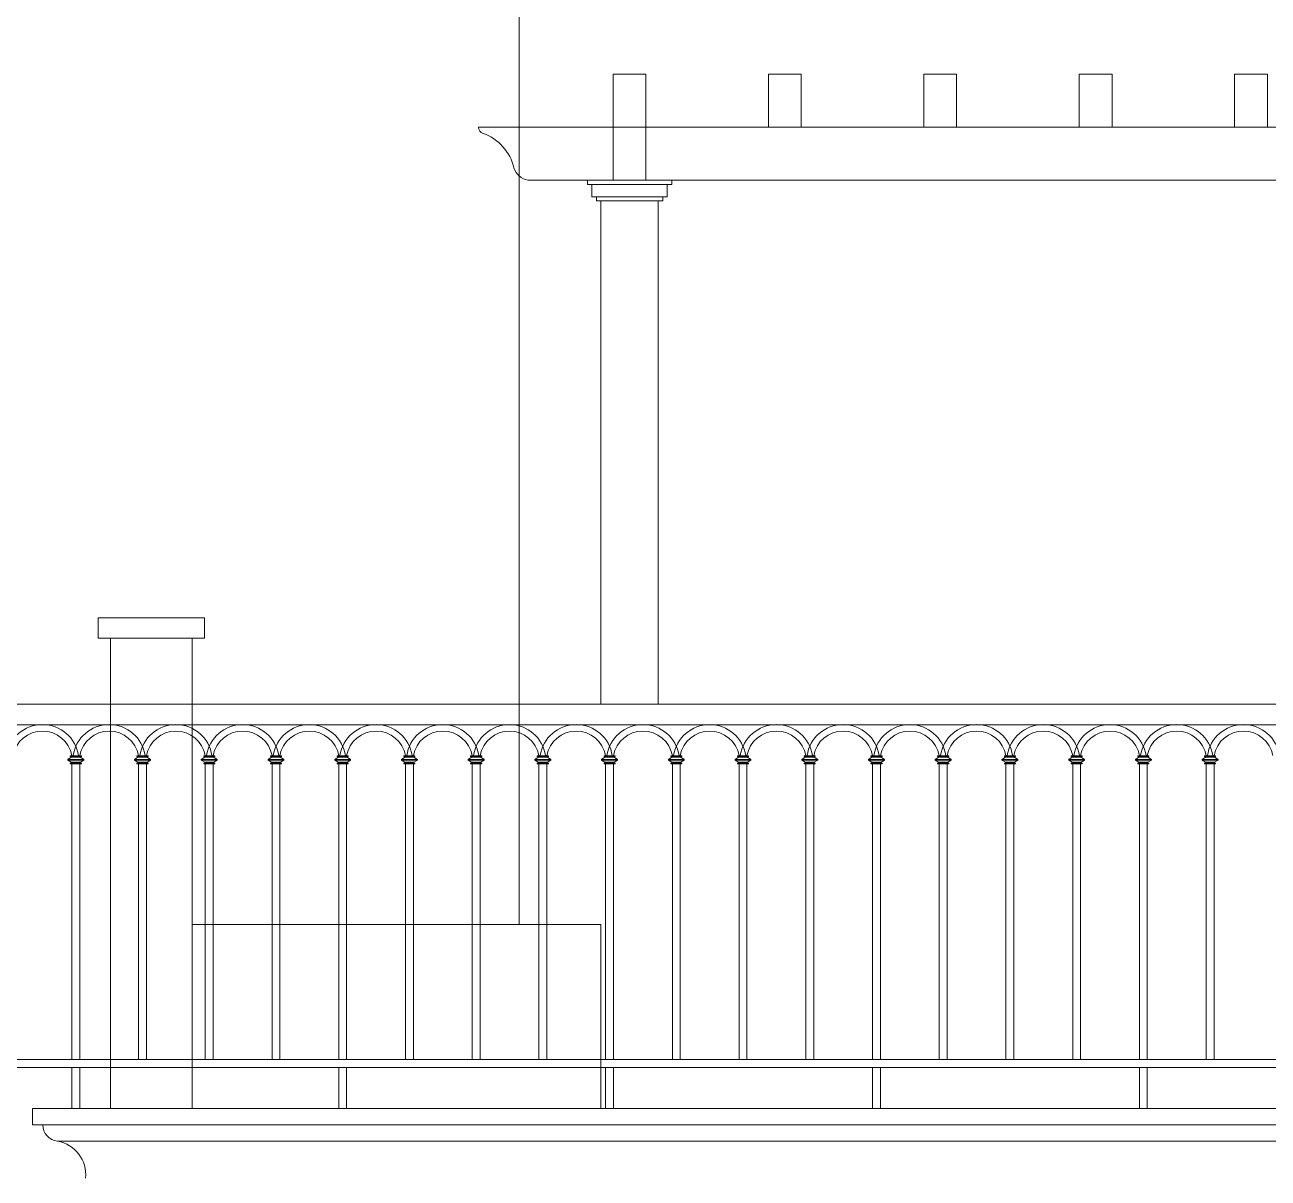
# Model space of a CAD drawing. Header units: millimetres. Extents: x 33748 to 451939, y -263262 to 62681.
# Drawn here: x 347366 to 350407, y -238633 to -235812 of the extents above; entities that cross this region are included whole.
import ezdxf

# ---------------------------------------------------------------- set-up
doc = ezdxf.new("R2010")
doc.units = ezdxf.units.MM
for name, color, linetype, lineweight in [('-FURNITURE', 46, 'Continuous', 9), ('-HATCH', 8, 'Continuous', 5), ('-LINE1', 7, 'Continuous', 18)]:
    doc.layers.add(name, color=color, linetype=linetype, lineweight=lineweight)

# ---------------------------------------------------------------- blocks, each defined once
blk = doc.blocks.new('A$C40d04d36')
for p, q in [((8.8, 988.8), (6557, 988.8)), ((8.8, 938.8), (6557, 938.8)), ((661.1, 859), (652.8, 854)), ((652.8, 854), (652.8, 852)), ((662.6, 854), (652.8, 854)), ((652.8, 852), (661.1, 847)), ((662.6, 852), (652.8, 852)), ((658.7, 863), (658.7, 861)), ((658.7, 863), (662.6, 863)), ((658.7, 861), (661.1, 861)), ((661.1, 861), (661.1, 859)), ((661.1, 861), (662.6, 861)), ((661.1, 859), (683.4, 859)), ((662.6, 863), (681.8, 863)), ((681.8, 861), (662.6, 861)), ((662.6, 852), (662.6, 854)), ((662.6, 854), (681.8, 854)), ((662.6, 852), (681.8, 852)), ((681.8, 863), (685.8, 863)), ((681.8, 861), (683.4, 861)), ((681.8, 854), (681.8, 852)), ((681.8, 854), (691.7, 854)), ((681.8, 852), (691.7, 852)), ((683.4, 859), (683.4, 861)), ((683.4, 861), (685.8, 861)), ((691.7, 854), (683.4, 859)), ((683.4, 847), (691.7, 852)), ((685.8, 861), (685.8, 863)), ((691.7, 852), (691.7, 854)), ((824.3, 859), (816, 854)), ((816, 854), (816, 852)), ((825.8, 854), (816, 854)), ((816, 852), (824.3, 847)), ((825.8, 852), (816, 852)), ((821.9, 863), (821.9, 861)), ((821.9, 863), (825.8, 863)), ((821.9, 861), (824.3, 861)), ((824.3, 861), (824.3, 859)), ((824.3, 861), (825.8, 861)), ((824.3, 859), (846.6, 859)), ((825.8, 863), (845, 863)), ((845, 861), (825.8, 861)), ((825.8, 852), (825.8, 854)), ((825.8, 854), (845, 854)), ((825.8, 852), (845, 852)), ((845, 863), (849, 863)), ((845, 861), (846.6, 861)), ((845, 854), (845, 852)), ((845, 854), (854.9, 854)), ((845, 852), (854.9, 852)), ((846.6, 859), (846.6, 861)), ((846.6, 861), (849, 861)), ((854.9, 854), (846.6, 859)), ((846.6, 847), (854.9, 852)), ((849, 861), (849, 863)), ((854.9, 852), (854.9, 854)), ((987.5, 859), (979.2, 854)), ((979.2, 854), (979.2, 852)), ((989, 854), (979.2, 854)), ((979.2, 852), (987.5, 847)), ((989, 852), (979.2, 852)), ((985.1, 863), (985.1, 861)), ((985.1, 863), (989, 863)), ((985.1, 861), (987.5, 861)), ((987.5, 861), (987.5, 859)), ((987.5, 861), (989, 861)), ((987.5, 859), (1009.8, 859)), ((989, 863), (1008.2, 863)), ((1008.2, 861), (989, 861)), ((989, 852), (989, 854)), ((989, 854), (1008.2, 854)), ((989, 852), (1008.2, 852)), ((1008.2, 863), (1012.2, 863)), ((1008.2, 861), (1009.8, 861)), ((1008.2, 854), (1008.2, 852)), ((1008.2, 854), (1018.1, 854)), ((1008.2, 852), (1018.1, 852)), ((1009.8, 859), (1009.8, 861)), ((1009.8, 861), (1012.2, 861)), ((1018.1, 854), (1009.8, 859)), ((1009.8, 847), (1018.1, 852)), ((1012.2, 861), (1012.2, 863)), ((1018.1, 852), (1018.1, 854)), ((1150.7, 859), (1142.4, 854)), ((1142.4, 854), (1142.4, 852)), ((1152.2, 854), (1142.4, 854)), ((1142.4, 852), (1150.7, 847)), ((1152.2, 852), (1142.4, 852)), ((1148.3, 863), (1148.3, 861)), ((1148.3, 863), (1152.2, 863)), ((1148.3, 861), (1150.7, 861)), ((1150.7, 861), (1150.7, 859)), ((1150.7, 861), (1152.2, 861)), ((1150.7, 859), (1173, 859)), ((1152.2, 863), (1171.4, 863)), ((1171.4, 861), (1152.2, 861)), ((1152.2, 852), (1152.2, 854)), ((1152.2, 854), (1171.4, 854)), ((1152.2, 852), (1171.4, 852)), ((1171.4, 863), (1175.4, 863)), ((1171.4, 861), (1173, 861)), ((1171.4, 854), (1171.4, 852)), ((1171.4, 854), (1181.3, 854)), ((1171.4, 852), (1181.3, 852)), ((1173, 859), (1173, 861)), ((1173, 861), (1175.4, 861)), ((1181.3, 854), (1173, 859)), ((1173, 847), (1181.3, 852)), ((1175.4, 861), (1175.4, 863)), ((1181.3, 852), (1181.3, 854)), ((1313.9, 859), (1305.6, 854)), ((1305.6, 854), (1305.6, 852)), ((1315.4, 854), (1305.6, 854)), ((1305.6, 852), (1313.9, 847)), ((1315.4, 852), (1305.6, 852)), ((1311.5, 863), (1311.5, 861)), ((1311.5, 863), (1315.4, 863)), ((1311.5, 861), (1313.9, 861)), ((1313.9, 861), (1313.9, 859)), ((1313.9, 861), (1315.4, 861)), ((1313.9, 859), (1336.2, 859)), ((1315.4, 863), (1334.6, 863)), ((1334.6, 861), (1315.4, 861)), ((1315.4, 852), (1315.4, 854)), ((1315.4, 854), (1334.6, 854)), ((1315.4, 852), (1334.6, 852)), ((1334.6, 863), (1338.6, 863)), ((1334.6, 861), (1336.2, 861)), ((1334.6, 854), (1334.6, 852)), ((1334.6, 854), (1344.5, 854)), ((1334.6, 852), (1344.5, 852)), ((1336.2, 859), (1336.2, 861)), ((1336.2, 861), (1338.6, 861)), ((1344.5, 854), (1336.2, 859)), ((1336.2, 847), (1344.5, 852)), ((1338.6, 861), (1338.6, 863)), ((1344.5, 852), (1344.5, 854)), ((1477.1, 859), (1468.8, 854)), ((1468.8, 854), (1468.8, 852)), ((1478.6, 854), (1468.8, 854)), ((1468.8, 852), (1477.1, 847)), ((1478.6, 852), (1468.8, 852)), ((1474.7, 863), (1474.7, 861)), ((1474.7, 863), (1478.6, 863)), ((1474.7, 861), (1477.1, 861)), ((1477.1, 861), (1477.1, 859)), ((1477.1, 861), (1478.6, 861)), ((1477.1, 859), (1499.4, 859)), ((1478.6, 863), (1497.8, 863)), ((1497.8, 861), (1478.6, 861)), ((1478.6, 852), (1478.6, 854)), ((1478.6, 854), (1497.8, 854)), ((1478.6, 852), (1497.8, 852)), ((1497.8, 863), (1501.8, 863)), ((1497.8, 861), (1499.4, 861)), ((1497.8, 854), (1497.8, 852)), ((1497.8, 854), (1507.7, 854)), ((1497.8, 852), (1507.7, 852)), ((1499.4, 859), (1499.4, 861)), ((1499.4, 861), (1501.8, 861)), ((1507.7, 854), (1499.4, 859)), ((1499.4, 847), (1507.7, 852)), ((1501.8, 861), (1501.8, 863)), ((1507.7, 852), (1507.7, 854)), ((1640.3, 859), (1632, 854)), ((1632, 854), (1632, 852)), ((1641.8, 854), (1632, 854)), ((1632, 852), (1640.3, 847)), ((1641.8, 852), (1632, 852)), ((1637.9, 863), (1637.9, 861)), ((1637.9, 863), (1641.8, 863)), ((1637.9, 861), (1640.3, 861)), ((1640.3, 861), (1640.3, 859)), ((1640.3, 861), (1641.8, 861)), ((1640.3, 859), (1662.6, 859)), ((1641.8, 863), (1661, 863)), ((1661, 861), (1641.8, 861)), ((1641.8, 852), (1641.8, 854)), ((1641.8, 854), (1661, 854)), ((1641.8, 852), (1661, 852)), ((1661, 863), (1665, 863)), ((1661, 861), (1662.6, 861)), ((1661, 854), (1661, 852)), ((1661, 854), (1670.9, 854)), ((1661, 852), (1670.9, 852)), ((1662.6, 859), (1662.6, 861)), ((1662.6, 861), (1665, 861)), ((1670.9, 854), (1662.6, 859)), ((1662.6, 847), (1670.9, 852)), ((1665, 861), (1665, 863)), ((1670.9, 852), (1670.9, 854)), ((1803.4, 859), (1795.2, 854)), ((1795.2, 854), (1795.2, 852)), ((1805, 854), (1795.2, 854)), ((1795.2, 852), (1803.4, 847)), ((1805, 852), (1795.2, 852)), ((1801, 863), (1801, 861)), ((1801, 863), (1805, 863)), ((1801, 861), (1803.4, 861)), ((1803.4, 861), (1803.4, 859)), ((1803.4, 861), (1805, 861)), ((1803.4, 859), (1825.8, 859)), ((1805, 863), (1824.2, 863)), ((1824.2, 861), (1805, 861)), ((1805, 852), (1805, 854)), ((1805, 854), (1824.2, 854)), ((1805, 852), (1824.2, 852)), ((1824.2, 863), (1828.2, 863)), ((1824.2, 861), (1825.8, 861)), ((1824.2, 854), (1824.2, 852)), ((1824.2, 854), (1834.1, 854)), ((1824.2, 852), (1834.1, 852)), ((1825.8, 859), (1825.8, 861)), ((1825.8, 861), (1828.2, 861)), ((1834.1, 854), (1825.8, 859)), ((1825.8, 847), (1834.1, 852)), ((1828.2, 861), (1828.2, 863)), ((1834.1, 852), (1834.1, 854)), ((1966.6, 859), (1958.4, 854)), ((1958.4, 854), (1958.4, 852)), ((1968.2, 854), (1958.4, 854)), ((1958.4, 852), (1966.6, 847)), ((1968.2, 852), (1958.4, 852)), ((1964.2, 863), (1964.2, 861)), ((1964.2, 863), (1968.2, 863)), ((1964.2, 861), (1966.6, 861)), ((1966.6, 861), (1966.6, 859)), ((1966.6, 861), (1968.2, 861)), ((1966.6, 859), (1989, 859)), ((1968.2, 863), (1987.4, 863)), ((1987.4, 861), (1968.2, 861)), ((1968.2, 852), (1968.2, 854)), ((1968.2, 854), (1987.4, 854)), ((1968.2, 852), (1987.4, 852)), ((1987.4, 863), (1991.4, 863)), ((1987.4, 861), (1989, 861)), ((1987.4, 854), (1987.4, 852)), ((1987.4, 854), (1997.3, 854)), ((1987.4, 852), (1997.3, 852)), ((1989, 859), (1989, 861)), ((1989, 861), (1991.4, 861)), ((1997.3, 854), (1989, 859)), ((1989, 847), (1997.3, 852)), ((1991.4, 861), (1991.4, 863)), ((1997.3, 852), (1997.3, 854)), ((2129.8, 859), (2121.6, 854)), ((2121.6, 854), (2121.6, 852)), ((2131.4, 854), (2121.6, 854)), ((2121.6, 852), (2129.8, 847)), ((2131.4, 852), (2121.6, 852)), ((2127.4, 863), (2127.4, 861)), ((2127.4, 863), (2131.4, 863)), ((2127.4, 861), (2129.8, 861)), ((2129.8, 861), (2129.8, 859)), ((2129.8, 861), (2131.4, 861)), ((2129.8, 859), (2152.2, 859)), ((2131.4, 863), (2150.6, 863)), ((2150.6, 861), (2131.4, 861)), ((2131.4, 852), (2131.4, 854)), ((2131.4, 854), (2150.6, 854)), ((2131.4, 852), (2150.6, 852)), ((2150.6, 863), (2154.6, 863)), ((2150.6, 861), (2152.2, 861)), ((2150.6, 854), (2150.6, 852)), ((2150.6, 854), (2160.5, 854)), ((2150.6, 852), (2160.5, 852)), ((2152.2, 859), (2152.2, 861)), ((2152.2, 861), (2154.6, 861)), ((2160.5, 854), (2152.2, 859)), ((2152.2, 847), (2160.5, 852)), ((2154.6, 861), (2154.6, 863)), ((2160.5, 852), (2160.5, 854)), ((2293, 859), (2284.8, 854)), ((2284.8, 854), (2284.8, 852)), ((2294.6, 854), (2284.8, 854)), ((2284.8, 852), (2293, 847)), ((2294.6, 852), (2284.8, 852)), ((2290.6, 863), (2290.6, 861)), ((2290.6, 863), (2294.6, 863)), ((2290.6, 861), (2293, 861)), ((2293, 861), (2293, 859)), ((2293, 861), (2294.6, 861)), ((2293, 859), (2315.4, 859)), ((2294.6, 863), (2313.8, 863)), ((2313.8, 861), (2294.6, 861)), ((2294.6, 852), (2294.6, 854)), ((2294.6, 854), (2313.8, 854)), ((2294.6, 852), (2313.8, 852)), ((2313.8, 863), (2317.8, 863)), ((2313.8, 861), (2315.4, 861)), ((2313.8, 854), (2313.8, 852)), ((2313.8, 854), (2323.7, 854)), ((2313.8, 852), (2323.7, 852)), ((2315.4, 859), (2315.4, 861)), ((2315.4, 861), (2317.8, 861)), ((2323.7, 854), (2315.4, 859)), ((2315.4, 847), (2323.7, 852)), ((2317.8, 861), (2317.8, 863)), ((2323.7, 852), (2323.7, 854)), ((2456.2, 859), (2448, 854)), ((2448, 854), (2448, 852)), ((2457.8, 854), (2448, 854)), ((2448, 852), (2456.2, 847)), ((2457.8, 852), (2448, 852)), ((2453.8, 863), (2453.8, 861)), ((2453.8, 863), (2457.8, 863)), ((2453.8, 861), (2456.2, 861)), ((2456.2, 861), (2456.2, 859)), ((2456.2, 861), (2457.8, 861)), ((2456.2, 859), (2478.6, 859)), ((2457.8, 863), (2477, 863)), ((2477, 861), (2457.8, 861)), ((2457.8, 852), (2457.8, 854)), ((2457.8, 854), (2477, 854)), ((2457.8, 852), (2477, 852)), ((2477, 863), (2481, 863)), ((2477, 861), (2478.6, 861)), ((2477, 854), (2477, 852)), ((2477, 854), (2486.9, 854)), ((2477, 852), (2486.9, 852)), ((2478.6, 859), (2478.6, 861)), ((2478.6, 861), (2481, 861)), ((2486.9, 854), (2478.6, 859)), ((2478.6, 847), (2486.9, 852)), ((2481, 861), (2481, 863)), ((2486.9, 852), (2486.9, 854)), ((2619.4, 859), (2611.2, 854)), ((2611.2, 854), (2611.2, 852)), ((2621, 854), (2611.2, 854)), ((2611.2, 852), (2619.4, 847)), ((2621, 852), (2611.2, 852)), ((2617, 863), (2617, 861)), ((2617, 863), (2621, 863)), ((2617, 861), (2619.4, 861)), ((2619.4, 861), (2619.4, 859)), ((2619.4, 861), (2621, 861)), ((2619.4, 859), (2641.8, 859)), ((2621, 863), (2640.2, 863)), ((2640.2, 861), (2621, 861)), ((2621, 852), (2621, 854)), ((2621, 854), (2640.2, 854)), ((2621, 852), (2640.2, 852)), ((2640.2, 863), (2644.2, 863)), ((2640.2, 861), (2641.8, 861)), ((2640.2, 854), (2640.2, 852)), ((2640.2, 854), (2650.1, 854)), ((2640.2, 852), (2650.1, 852)), ((2641.8, 859), (2641.8, 861)), ((2641.8, 861), (2644.2, 861)), ((2650.1, 854), (2641.8, 859)), ((2641.8, 847), (2650.1, 852)), ((2644.2, 861), (2644.2, 863)), ((2650.1, 852), (2650.1, 854)), ((2782.6, 859), (2774.4, 854)), ((2774.4, 854), (2774.4, 852)), ((2784.2, 854), (2774.4, 854)), ((2774.4, 852), (2782.6, 847)), ((2784.2, 852), (2774.4, 852)), ((2780.2, 863), (2780.2, 861)), ((2780.2, 863), (2784.2, 863)), ((2780.2, 861), (2782.6, 861)), ((2782.6, 861), (2782.6, 859)), ((2782.6, 861), (2784.2, 861)), ((2782.6, 859), (2805, 859)), ((2784.2, 863), (2803.4, 863)), ((2803.4, 861), (2784.2, 861)), ((2784.2, 852), (2784.2, 854)), ((2784.2, 854), (2803.4, 854)), ((2784.2, 852), (2803.4, 852)), ((2803.4, 863), (2807.4, 863)), ((2803.4, 861), (2805, 861)), ((2803.4, 854), (2803.4, 852)), ((2803.4, 854), (2813.3, 854)), ((2803.4, 852), (2813.3, 852)), ((2805, 859), (2805, 861)), ((2805, 861), (2807.4, 861)), ((2813.3, 854), (2805, 859)), ((2805, 847), (2813.3, 852)), ((2807.4, 861), (2807.4, 863)), ((2813.3, 852), (2813.3, 854)), ((2945.8, 859), (2937.6, 854)), ((2937.6, 854), (2937.6, 852)), ((2947.4, 854), (2937.6, 854)), ((2937.6, 852), (2945.8, 847)), ((2947.4, 852), (2937.6, 852)), ((2943.4, 863), (2943.4, 861)), ((2943.4, 863), (2947.4, 863)), ((2943.4, 861), (2945.8, 861)), ((2945.8, 861), (2945.8, 859)), ((2945.8, 861), (2947.4, 861)), ((2945.8, 859), (2968.2, 859)), ((2947.4, 863), (2966.6, 863)), ((2966.6, 861), (2947.4, 861)), ((2947.4, 852), (2947.4, 854)), ((2947.4, 854), (2966.6, 854)), ((2947.4, 852), (2966.6, 852)), ((2966.6, 863), (2970.6, 863)), ((2966.6, 861), (2968.2, 861)), ((2966.6, 854), (2966.6, 852)), ((2966.6, 854), (2976.5, 854)), ((2966.6, 852), (2976.5, 852)), ((2968.2, 859), (2968.2, 861)), ((2968.2, 861), (2970.6, 861)), ((2976.5, 854), (2968.2, 859)), ((2968.2, 847), (2976.5, 852)), ((2970.6, 861), (2970.6, 863)), ((2976.5, 852), (2976.5, 854)), ((3109, 859), (3100.8, 854)), ((3100.8, 854), (3100.8, 852)), ((3110.6, 854), (3100.8, 854)), ((3100.8, 852), (3109, 847)), ((3110.6, 852), (3100.8, 852)), ((3106.6, 863), (3106.6, 861)), ((3106.6, 863), (3110.6, 863)), ((3106.6, 861), (3109, 861)), ((3109, 861), (3109, 859)), ((3109, 861), (3110.6, 861)), ((3109, 859), (3131.4, 859)), ((3110.6, 863), (3129.8, 863)), ((3129.8, 861), (3110.6, 861)), ((3110.6, 852), (3110.6, 854)), ((3110.6, 854), (3129.8, 854)), ((3110.6, 852), (3129.8, 852)), ((3129.8, 863), (3133.8, 863)), ((3129.8, 861), (3131.4, 861)), ((3129.8, 854), (3129.8, 852)), ((3129.8, 854), (3139.7, 854)), ((3129.8, 852), (3139.7, 852)), ((3131.4, 859), (3131.4, 861)), ((3131.4, 861), (3133.8, 861)), ((3139.7, 854), (3131.4, 859)), ((3131.4, 847), (3139.7, 852)), ((3133.8, 861), (3133.8, 863)), ((3139.7, 852), (3139.7, 854)), ((3272.2, 859), (3264, 854)), ((3264, 854), (3264, 852)), ((3273.8, 854), (3264, 854)), ((3264, 852), (3272.2, 847)), ((3273.8, 852), (3264, 852)), ((3269.8, 863), (3269.8, 861)), ((3269.8, 863), (3273.8, 863)), ((3269.8, 861), (3272.2, 861)), ((3272.2, 861), (3272.2, 859)), ((3272.2, 861), (3273.8, 861)), ((3272.2, 859), (3294.6, 859)), ((3273.8, 863), (3293, 863)), ((3293, 861), (3273.8, 861)), ((3273.8, 852), (3273.8, 854)), ((3273.8, 854), (3293, 854)), ((3273.8, 852), (3293, 852)), ((3293, 863), (3297, 863)), ((3293, 861), (3294.6, 861)), ((3293, 854), (3293, 852)), ((3293, 854), (3302.9, 854)), ((3293, 852), (3302.9, 852)), ((3294.6, 859), (3294.6, 861)), ((3294.6, 861), (3297, 861)), ((3302.9, 854), (3294.6, 859)), ((3294.6, 847), (3302.9, 852)), ((3297, 861), (3297, 863)), ((3302.9, 852), (3302.9, 854)), ((3435.4, 859), (3427.2, 854)), ((3427.2, 854), (3427.2, 852)), ((3437, 854), (3427.2, 854)), ((3427.2, 852), (3435.4, 847)), ((3437, 852), (3427.2, 852)), ((3433, 863), (3433, 861)), ((3433, 863), (3437, 863)), ((3433, 861), (3435.4, 861)), ((3435.4, 861), (3435.4, 859)), ((3435.4, 861), (3437, 861)), ((3435.4, 859), (3457.8, 859)), ((3437, 863), (3456.2, 863)), ((3456.2, 861), (3437, 861)), ((3437, 852), (3437, 854)), ((3437, 854), (3456.2, 854)), ((3437, 852), (3456.2, 852)), ((3456.2, 863), (3460.2, 863)), ((3456.2, 861), (3457.8, 861)), ((3456.2, 854), (3456.2, 852)), ((3456.2, 854), (3466.1, 854)), ((3456.2, 852), (3466.1, 852)), ((3457.8, 859), (3457.8, 861)), ((3457.8, 861), (3460.2, 861)), ((3466.1, 854), (3457.8, 859)), ((3457.8, 847), (3466.1, 852)), ((3460.2, 861), (3460.2, 863)), ((3466.1, 852), (3466.1, 854)), ((658.7, 845), (658.7, 843)), ((658.7, 845), (661.1, 845)), ((658.7, 843), (662.6, 843)), ((661.1, 847), (661.1, 845)), ((661.1, 847), (683.4, 847)), ((661.1, 845), (662.6, 845)), ((681.8, 845), (662.6, 845)), ((662.6, 120), (662.6, 843)), ((662.6, 843), (681.8, 843)), ((681.8, 845), (683.4, 845)), ((681.8, 843), (681.8, 120)), ((681.8, 843), (685.8, 843)), ((683.4, 845), (683.4, 847)), ((683.4, 845), (685.8, 845)), ((685.8, 843), (685.8, 845)), ((821.9, 845), (821.9, 843)), ((821.9, 845), (824.3, 845)), ((821.9, 843), (825.8, 843)), ((824.3, 847), (824.3, 845)), ((824.3, 847), (846.6, 847)), ((824.3, 845), (825.8, 845)), ((845, 845), (825.8, 845)), ((825.8, 120), (825.8, 843)), ((825.8, 843), (845, 843)), ((845, 845), (846.6, 845)), ((845, 843), (845, 120)), ((845, 843), (849, 843)), ((846.6, 845), (846.6, 847)), ((846.6, 845), (849, 845)), ((849, 843), (849, 845)), ((985.1, 845), (985.1, 843)), ((985.1, 845), (987.5, 845)), ((985.1, 843), (989, 843)), ((987.5, 847), (987.5, 845)), ((987.5, 847), (1009.8, 847)), ((987.5, 845), (989, 845)), ((1008.2, 845), (989, 845)), ((989, 120), (989, 843)), ((989, 843), (1008.2, 843)), ((1008.2, 845), (1009.8, 845)), ((1008.2, 843), (1008.2, 120)), ((1008.2, 843), (1012.2, 843)), ((1009.8, 845), (1009.8, 847)), ((1009.8, 845), (1012.2, 845)), ((1012.2, 843), (1012.2, 845)), ((1148.3, 845), (1148.3, 843)), ((1148.3, 845), (1150.7, 845)), ((1148.3, 843), (1152.2, 843)), ((1150.7, 847), (1150.7, 845)), ((1150.7, 847), (1173, 847)), ((1150.7, 845), (1152.2, 845)), ((1171.4, 845), (1152.2, 845)), ((1152.2, 120), (1152.2, 843)), ((1152.2, 843), (1171.4, 843)), ((1171.4, 845), (1173, 845)), ((1171.4, 843), (1171.4, 120)), ((1171.4, 843), (1175.4, 843)), ((1173, 845), (1173, 847)), ((1173, 845), (1175.4, 845)), ((1175.4, 843), (1175.4, 845)), ((1311.5, 845), (1311.5, 843)), ((1311.5, 845), (1313.9, 845)), ((1311.5, 843), (1315.4, 843)), ((1313.9, 847), (1313.9, 845)), ((1313.9, 847), (1336.2, 847)), ((1313.9, 845), (1315.4, 845)), ((1334.6, 845), (1315.4, 845)), ((1315.4, 120), (1315.4, 843)), ((1315.4, 843), (1334.6, 843)), ((1334.6, 845), (1336.2, 845)), ((1334.6, 843), (1334.6, 120)), ((1334.6, 843), (1338.6, 843)), ((1336.2, 845), (1336.2, 847)), ((1336.2, 845), (1338.6, 845)), ((1338.6, 843), (1338.6, 845)), ((1474.7, 845), (1474.7, 843)), ((1474.7, 845), (1477.1, 845)), ((1474.7, 843), (1478.6, 843)), ((1477.1, 847), (1477.1, 845)), ((1477.1, 847), (1499.4, 847)), ((1477.1, 845), (1478.6, 845)), ((1497.8, 845), (1478.6, 845)), ((1478.6, 120), (1478.6, 843)), ((1478.6, 843), (1497.8, 843)), ((1497.8, 845), (1499.4, 845)), ((1497.8, 843), (1497.8, 120)), ((1497.8, 843), (1501.8, 843)), ((1499.4, 845), (1499.4, 847)), ((1499.4, 845), (1501.8, 845)), ((1501.8, 843), (1501.8, 845)), ((1637.9, 845), (1637.9, 843)), ((1637.9, 845), (1640.3, 845)), ((1637.9, 843), (1641.8, 843)), ((1640.3, 847), (1640.3, 845)), ((1640.3, 847), (1662.6, 847)), ((1640.3, 845), (1641.8, 845)), ((1661, 845), (1641.8, 845)), ((1641.8, 120), (1641.8, 843)), ((1641.8, 843), (1661, 843)), ((1661, 845), (1662.6, 845)), ((1661, 843), (1661, 120)), ((1661, 843), (1665, 843)), ((1662.6, 845), (1662.6, 847)), ((1662.6, 845), (1665, 845)), ((1665, 843), (1665, 845)), ((1801, 845), (1801, 843)), ((1801, 845), (1803.4, 845)), ((1801, 843), (1805, 843)), ((1803.4, 847), (1803.4, 845)), ((1803.4, 847), (1825.8, 847)), ((1803.4, 845), (1805, 845)), ((1824.2, 845), (1805, 845)), ((1805, 120), (1805, 843)), ((1805, 843), (1824.2, 843)), ((1824.2, 845), (1825.8, 845)), ((1824.2, 843), (1824.2, 120)), ((1824.2, 843), (1828.2, 843)), ((1825.8, 845), (1825.8, 847)), ((1825.8, 845), (1828.2, 845)), ((1828.2, 843), (1828.2, 845)), ((1964.2, 845), (1964.2, 843)), ((1964.2, 845), (1966.6, 845)), ((1964.2, 843), (1968.2, 843)), ((1966.6, 847), (1966.6, 845)), ((1966.6, 847), (1989, 847)), ((1966.6, 845), (1968.2, 845)), ((1987.4, 845), (1968.2, 845)), ((1968.2, 120), (1968.2, 843)), ((1968.2, 843), (1987.4, 843)), ((1987.4, 845), (1989, 845)), ((1987.4, 843), (1987.4, 120)), ((1987.4, 843), (1991.4, 843)), ((1989, 845), (1989, 847)), ((1989, 845), (1991.4, 845)), ((1991.4, 843), (1991.4, 845)), ((2127.4, 845), (2127.4, 843)), ((2127.4, 845), (2129.8, 845)), ((2127.4, 843), (2131.4, 843)), ((2129.8, 847), (2129.8, 845)), ((2129.8, 847), (2152.2, 847)), ((2129.8, 845), (2131.4, 845)), ((2150.6, 845), (2131.4, 845)), ((2131.4, 120), (2131.4, 843)), ((2131.4, 843), (2150.6, 843)), ((2150.6, 845), (2152.2, 845)), ((2150.6, 843), (2150.6, 120)), ((2150.6, 843), (2154.6, 843)), ((2152.2, 845), (2152.2, 847)), ((2152.2, 845), (2154.6, 845)), ((2154.6, 843), (2154.6, 845)), ((2290.6, 845), (2290.6, 843)), ((2290.6, 845), (2293, 845)), ((2290.6, 843), (2294.6, 843)), ((2293, 847), (2293, 845)), ((2293, 847), (2315.4, 847)), ((2293, 845), (2294.6, 845)), ((2313.8, 845), (2294.6, 845)), ((2294.6, 120), (2294.6, 843)), ((2294.6, 843), (2313.8, 843)), ((2313.8, 845), (2315.4, 845)), ((2313.8, 843), (2313.8, 120)), ((2313.8, 843), (2317.8, 843)), ((2315.4, 845), (2315.4, 847)), ((2315.4, 845), (2317.8, 845)), ((2317.8, 843), (2317.8, 845)), ((2453.8, 845), (2453.8, 843)), ((2453.8, 845), (2456.2, 845)), ((2453.8, 843), (2457.8, 843)), ((2456.2, 847), (2456.2, 845)), ((2456.2, 847), (2478.6, 847)), ((2456.2, 845), (2457.8, 845)), ((2477, 845), (2457.8, 845)), ((2457.8, 120), (2457.8, 843)), ((2457.8, 843), (2477, 843)), ((2477, 845), (2478.6, 845)), ((2477, 843), (2477, 120)), ((2477, 843), (2481, 843)), ((2478.6, 845), (2478.6, 847)), ((2478.6, 845), (2481, 845)), ((2481, 843), (2481, 845)), ((2617, 845), (2617, 843)), ((2617, 845), (2619.4, 845)), ((2617, 843), (2621, 843)), ((2619.4, 847), (2619.4, 845)), ((2619.4, 847), (2641.8, 847)), ((2619.4, 845), (2621, 845)), ((2640.2, 845), (2621, 845)), ((2621, 120), (2621, 843)), ((2621, 843), (2640.2, 843)), ((2640.2, 845), (2641.8, 845)), ((2640.2, 843), (2640.2, 120)), ((2640.2, 843), (2644.2, 843)), ((2641.8, 845), (2641.8, 847)), ((2641.8, 845), (2644.2, 845)), ((2644.2, 843), (2644.2, 845)), ((2780.2, 845), (2780.2, 843)), ((2780.2, 845), (2782.6, 845)), ((2780.2, 843), (2784.2, 843)), ((2782.6, 847), (2782.6, 845)), ((2782.6, 847), (2805, 847)), ((2782.6, 845), (2784.2, 845)), ((2803.4, 845), (2784.2, 845)), ((2784.2, 120), (2784.2, 843)), ((2784.2, 843), (2803.4, 843)), ((2803.4, 845), (2805, 845)), ((2803.4, 843), (2803.4, 120)), ((2803.4, 843), (2807.4, 843)), ((2805, 845), (2805, 847)), ((2805, 845), (2807.4, 845)), ((2807.4, 843), (2807.4, 845)), ((2943.4, 845), (2943.4, 843)), ((2943.4, 845), (2945.8, 845)), ((2943.4, 843), (2947.4, 843)), ((2945.8, 847), (2945.8, 845)), ((2945.8, 847), (2968.2, 847)), ((2945.8, 845), (2947.4, 845)), ((2966.6, 845), (2947.4, 845)), ((2947.4, 120), (2947.4, 843)), ((2947.4, 843), (2966.6, 843)), ((2966.6, 845), (2968.2, 845)), ((2966.6, 843), (2966.6, 120)), ((2966.6, 843), (2970.6, 843)), ((2968.2, 845), (2968.2, 847)), ((2968.2, 845), (2970.6, 845)), ((2970.6, 843), (2970.6, 845)), ((3106.6, 845), (3106.6, 843)), ((3106.6, 845), (3109, 845)), ((3106.6, 843), (3110.6, 843)), ((3109, 847), (3109, 845)), ((3109, 847), (3131.4, 847)), ((3109, 845), (3110.6, 845)), ((3129.8, 845), (3110.6, 845)), ((3110.6, 120), (3110.6, 843)), ((3110.6, 843), (3129.8, 843)), ((3129.8, 845), (3131.4, 845)), ((3129.8, 843), (3129.8, 120)), ((3129.8, 843), (3133.8, 843)), ((3131.4, 845), (3131.4, 847)), ((3131.4, 845), (3133.8, 845)), ((3133.8, 843), (3133.8, 845)), ((3269.8, 845), (3269.8, 843)), ((3269.8, 845), (3272.2, 845)), ((3269.8, 843), (3273.8, 843)), ((3272.2, 847), (3272.2, 845)), ((3272.2, 847), (3294.6, 847)), ((3272.2, 845), (3273.8, 845)), ((3293, 845), (3273.8, 845)), ((3273.8, 120), (3273.8, 843)), ((3273.8, 843), (3293, 843)), ((3293, 845), (3294.6, 845)), ((3293, 843), (3293, 120)), ((3293, 843), (3297, 843)), ((3294.6, 845), (3294.6, 847)), ((3294.6, 845), (3297, 845)), ((3297, 843), (3297, 845)), ((3433, 845), (3433, 843)), ((3433, 845), (3435.4, 845)), ((3433, 843), (3437, 843)), ((3435.4, 847), (3435.4, 845)), ((3435.4, 847), (3457.8, 847)), ((3435.4, 845), (3437, 845)), ((3456.2, 845), (3437, 845)), ((3437, 120), (3437, 843)), ((3437, 843), (3456.2, 843)), ((3456.2, 845), (3457.8, 845)), ((3456.2, 843), (3456.2, 120)), ((3456.2, 843), (3460.2, 843)), ((3457.8, 845), (3457.8, 847)), ((3457.8, 845), (3460.2, 845)), ((3460.2, 843), (3460.2, 845)), ((8.8, 120), (6557, 120)), ((8.8, 100), (6557, 100))]:
    blk.add_line(p, q)
for points in [[(681.8, 100), (662.6, 100), (662.6, 0), (681.8, 0)], [(1334.6, 100), (1315.4, 100), (1315.4, 0), (1334.6, 0)], [(1987.4, 100), (1968.2, 100), (1968.2, 0), (1987.4, 0)], [(2640.2, 100), (2621, 100), (2621, 0), (2640.2, 0)], [(3293, 100), (3273.8, 100), (3273.8, 0), (3293, 0)]]:
    blk.add_lwpolyline(points, close=True)
for centre, radius, start, end in [((590.6, 849.8), 89.2, 8.5304, 171.4696), ((590.6, 849.8), 73.2, 10.4137, 169.5863), ((753.8, 849.8), 89.2, 8.5304, 171.4696), ((753.8, 849.8), 73.2, 10.4137, 169.5863), ((917, 849.8), 89.2, 8.5304, 171.4696), ((917, 849.8), 73.2, 10.4137, 169.5863), ((1080.2, 849.8), 89.2, 8.5304, 171.4696), ((1080.2, 849.8), 73.2, 10.4137, 169.5863), ((1243.4, 849.8), 89.2, 8.5304, 171.4696), ((1243.4, 849.8), 73.2, 10.4137, 169.5863), ((1406.6, 849.8), 89.2, 8.5304, 171.4696), ((1406.6, 849.8), 73.2, 10.4137, 169.5863), ((1569.8, 849.8), 89.2, 8.5304, 171.4696), ((1569.8, 849.8), 73.2, 10.4137, 169.5863), ((1733, 849.8), 89.2, 8.5304, 171.4696), ((1733, 849.8), 73.2, 10.4137, 169.5863), ((1896.2, 849.8), 89.2, 8.5304, 171.4696), ((1896.2, 849.8), 73.2, 10.4137, 169.5863), ((2059.4, 849.8), 89.2, 8.5304, 171.4696), ((2059.4, 849.8), 73.2, 10.4137, 169.5863), ((2222.6, 849.8), 89.2, 8.5304, 171.4696), ((2222.6, 849.8), 73.2, 10.4137, 169.5863), ((2385.8, 849.8), 89.2, 8.5304, 171.4696), ((2385.8, 849.8), 73.2, 10.4137, 169.5863), ((2549, 849.8), 89.2, 8.5304, 171.4696), ((2549, 849.8), 73.2, 10.4137, 169.5863), ((2712.2, 849.8), 89.2, 8.5304, 171.4696), ((2712.2, 849.8), 73.2, 10.4137, 169.5863), ((2875.4, 849.8), 89.2, 8.5304, 171.4696), ((2875.4, 849.8), 73.2, 10.4137, 169.5863), ((3038.6, 849.8), 89.2, 8.5304, 171.4696), ((3038.6, 849.8), 73.2, 10.4137, 169.5863), ((3201.8, 849.8), 89.2, 8.5304, 171.4696), ((3201.8, 849.8), 73.2, 10.4137, 169.5863), ((3365, 849.8), 89.2, 8.5304, 171.4696), ((3365, 849.8), 73.2, 10.4137, 169.5863), ((3528.2, 849.8), 89.2, 8.5304, 171.4696), ((3528.2, 849.8), 73.2, 10.4137, 169.5863)]:
    blk.add_arc(centre, radius, start, end)

msp = doc.modelspace()

# ---------------------------------------------------------------- linework, layer by layer
at = {"layer": '-FURNITURE'}
for p, q in [((348475.6, -236062.4), (353375.5, -236062.4)), ((348596.6, -236192.4), (353375.5, -236192.4)), ((348741.9, -236192.4), (348741.9, -236202.4)), ((348948.4, -236192.4), (348741.9, -236192.4)), ((348741.9, -236202.4), (348753, -236202.4)), ((348753, -236202.4), (348753, -236232.4)), ((348937.3, -236202.4), (348753, -236202.4)), ((348937.3, -236202.4), (348948.4, -236202.4)), ((348937.3, -236202.4), (348937.3, -236232.4)), ((348948.4, -236192.4), (348948.4, -236202.4)), ((348753, -236232.4), (348764, -236232.4)), ((348764, -236232.4), (348764, -236242.4)), ((348926.2, -236232.4), (348764, -236232.4)), ((348764, -236242.4), (348775.1, -236242.4)), ((348775.1, -237473.6), (348775.1, -236242.4)), ((348915.1, -236242.4), (348775.1, -236242.4)), ((348915.1, -236242.4), (348926.2, -236242.4)), ((348915.1, -237473.6), (348915.1, -236242.4)), ((348926.2, -236232.4), (348937.3, -236232.4)), ((348926.2, -236232.4), (348926.2, -236242.4))]:
    msp.add_line(p, q, dxfattribs=at)
for points in [[(348805.1, -236062.4), (348805.1, -235932.4), (348885.1, -235932.4), (348885.1, -236062.4)], [(349185.1, -236062.4), (349185.1, -235932.4), (349265.1, -235932.4), (349265.1, -236062.4)], [(349565.1, -236062.4), (349565.1, -235932.4), (349645.1, -235932.4), (349645.1, -236062.4)], [(349945.1, -236062.4), (349945.1, -235932.4), (350025.1, -235932.4), (350025.1, -236062.4)], [(350325.1, -236062.4), (350325.1, -235932.4), (350405.1, -235932.4), (350405.1, -236062.4)], [(348805.1, -236192.4), (348805.1, -236062.4), (348885.1, -236062.4), (348885.1, -236192.4)]]:
    msp.add_lwpolyline(points, dxfattribs=at)
for centre, radius, start, end in [((348492.7, -236061.6), 17.2, 182.8569, 250.5415), ((348447.3, -236188.8), 117.9, 13.0264, 70.3393), ((348606.6, -236146.3), 47.2, 199.6548, 257.7643)]:
    msp.add_arc(centre, radius, start, end, dxfattribs=at)
at = {"layer": '-HATCH'}
msp.add_line((347385.1, -238502.4), (353375.5, -238502.4), dxfattribs=at)
msp.add_lwpolyline([(347446, -238542.4), (353375.5, -238542.4)], dxfattribs=at)
at = {"layer": '-LINE1'}
msp.add_line((348575.1, -238012.4), (348575.1, -235562.4), dxfattribs=at)
at = {"layer": '-LINE1', "lineweight": 20}
for p, q in [((353375.5, -238462.4), (347385.1, -238462.4)), ((347385.1, -238462.4), (347385.1, -238502.4)), ((347385.1, -238502.4), (347410.1, -238502.4))]:
    msp.add_line(p, q, dxfattribs=at)
at = {"layer": '-LINE1'}
for points in [[(347545.1, -237312.4), (347805.1, -237312.4), (347805.1, -237262.4), (347545.1, -237262.4)], [(347575.1, -237312.4), (347775.1, -237312.4), (347775.1, -238462.4), (347575.1, -238462.4)]]:
    msp.add_lwpolyline(points, close=True, dxfattribs=at)
at = {"layer": '-LINE1', "lineweight": 20}
msp.add_lwpolyline([(348775.1, -238012.4), (347775.1, -238012.4), (347775.1, -238462.4), (348775.1, -238462.4)], close=True, dxfattribs=at)
for centre, radius, start, end in [((347449.3, -238503.4), 39.1, 178.5239, 265.2459), ((347431.8, -238624.3), 83.1, 354.2248, 80.1455)]:
    msp.add_arc(centre, radius, start, end, dxfattribs=at)

# ---------------------------------------------------------------- block references
at = {"layer": '-HATCH'}
msp.add_blockref('A$C40d04d36', (346818.4, -238462.5), dxfattribs=at)

doc.saveas('drawing.dxf')
